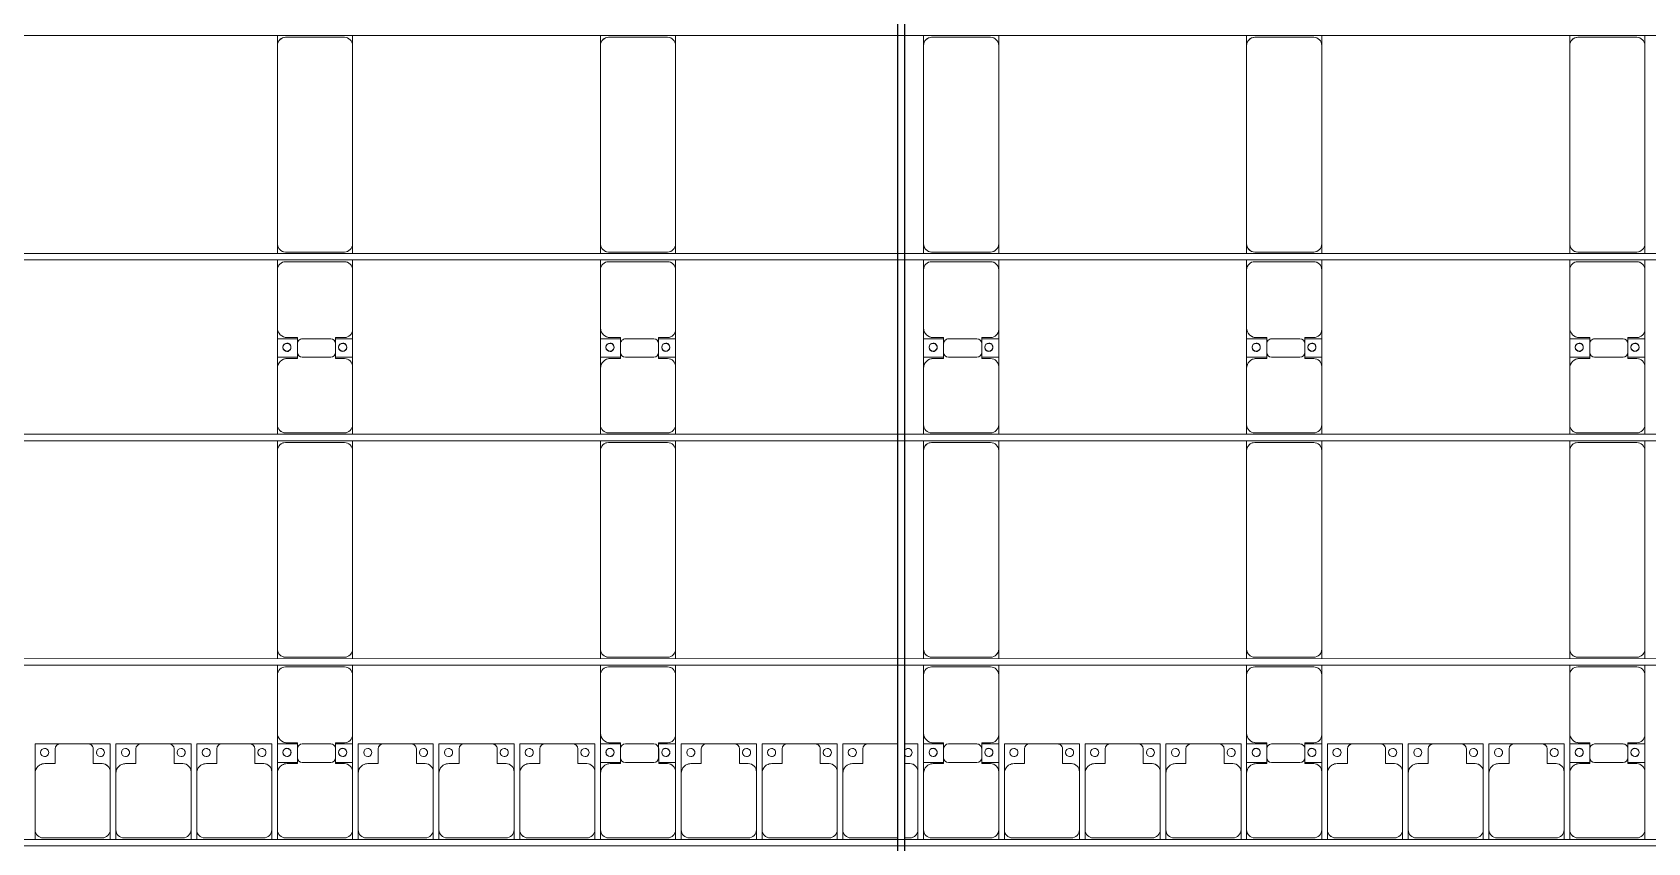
# Model space of a CAD drawing. Header units: millimetres. Extents: x -147246 to 112336, y -213734 to -86506.
# Drawn here: x -115865 to -105864, y -130845 to -125825 of the extents above; entities that cross this region are included whole.
import ezdxf

# ---------------------------------------------------------------- set-up
doc = ezdxf.new("R2010")
doc.units = ezdxf.units.MM
doc.layers.add('A-GENM', color=13, linetype='Continuous', lineweight=9)
doc.layers.add('S-BEAM', color=12, linetype='Continuous', lineweight=9)

# ---------------------------------------------------------------- blocks, each defined once
blk = doc.blocks.new('Dai phao do pin - DẢI PHAO ĐỠ PIN-29827-BỐ TRÍ KHUNG KẾT CẤU BÈ PIN 05')
at = {"layer": 'A-GENM', "color": 7}
for p, q in [((29439, 223), (29500, 223)), ((30730, 223), (29500, 223)), ((30730, 223), (30789, 223)), ((30829, 223), (30890, 223)), ((31260, 223), (30890, 223)), ((31260, 223), (31432, 223)), ((31318, 223), (31490, 223)), ((31318, 118), (31318, 223)), ((31432, 223), (31432, 118)), ((31850, 223), (31490, 223)), ((31850, 223), (31909, 223)), ((31949, 223), (32010, 223)), ((33240, 223), (32010, 223)), ((33240, 223), (33299, 223)), ((33339, 223), (33400, 223)), ((33770, 223), (33400, 223)), ((33770, 223), (33942, 223)), ((33942, 223), (33942, 118)), ((29450, 173), (29450, -192)), ((30780, -192), (30780, 173)), ((30840, 173), (30840, -192)), ((31310, 118), (31310, 173)), ((31402, 118), (31310, 118)), ((31440, 118), (31348, 118)), ((31440, 173), (31440, 118)), ((31900, -192), (31900, 173)), ((31960, 173), (31960, -192)), ((33290, -192), (33290, 173)), ((33350, 173), (33350, -192)), ((33820, 118), (33820, 173)), ((33912, 118), (33820, 118)), ((31318, 88), (31318, -88)), ((31432, -88), (31432, 88)), ((33942, -88), (33942, 88)), ((31310, -182), (31310, -118)), ((31310, -118), (31402, -118)), ((31318, -242), (31318, -118)), ((31348, -118), (31440, -118)), ((31432, -118), (31432, -242)), ((31440, -118), (31440, -182)), ((33820, -182), (33820, -118)), ((33820, -118), (33912, -118)), ((33942, -118), (33942, -242)), ((29500, -242), (29439, -242)), ((29500, -242), (30730, -242)), ((30789, -242), (30730, -242)), ((30890, -242), (30829, -242)), ((30890, -242), (31250, -242)), ((31432, -242), (31250, -242)), ((31500, -242), (31318, -242)), ((31500, -242), (31850, -242)), ((31909, -242), (31850, -242)), ((32010, -242), (31949, -242)), ((32010, -242), (33240, -242)), ((33299, -242), (33240, -242)), ((33400, -242), (33339, -242)), ((33400, -242), (33760, -242)), ((33942, -242), (33760, -242))]:
    blk.add_line(p, q, dxfattribs=at)
for centre, radius, start, end in [((29500, 173), 50, 90, 180), ((29500, 173), 50, 90, 180), ((30730, 173), 50, 0, 90), ((30730, 173), 50, 45, 90), ((30890, 173), 50, 90, 180), ((30890, 173), 50, 135, 180), ((31260, 173), 50, 0, 90), ((31260, 173), 50, 0, 45), ((31490, 173), 50, 90, 180), ((31490, 173), 50, 135, 180), ((31850, 173), 50, 0, 90), ((31850, 173), 50, 0, 45), ((32010, 173), 50, 90, 180), ((32010, 173), 50, 90, 180), ((33240, 173), 50, 0, 90), ((33240, 173), 50, 45, 90), ((33400, 173), 50, 90, 180), ((33400, 173), 50, 135, 180), ((33770, 173), 50, 360, 90), ((33770, 173), 50, 360, 45), ((31348, 88), 30, 90, 180), ((31369, 162), 25, 360, 180), ((31369, 162), 25, 180, 360), ((31371, 162), 25, 0, 180), ((31371, 162), 25, 180, 0), ((31402, 88), 30, 0, 90), ((33879, 162), 25, 360, 180), ((33879, 162), 25, 180, 360), ((33912, 88), 30, 0, 90), ((31348, -88), 30, 180, 270), ((31402, -88), 30, 270, 0), ((33912, -88), 30, 270, 0), ((29500, -192), 50, 180, 270), ((29500, -192), 50, 180, 255), ((30730, -192), 50, 270, 0), ((30890, -192), 50, 180, 270), ((30890, -192), 50, 180, 225), ((31250, -182), 60, 270, 360), ((31250, -182), 60, 330, 0), ((31369, -183), 25, 360, 180), ((31369, -183), 25, 180, 360), ((31371, -183), 25, 360, 180), ((31371, -183), 25, 180, 360), ((31500, -182), 60, 180, 270), ((31500, -182), 60, 180, 210), ((31850, -192), 50, 270, 360), ((31850, -192), 50, 315, 0), ((32010, -192), 50, 180, 270), ((32010, -192), 50, 180, 255), ((33240, -192), 50, 270, 0), ((33400, -192), 50, 180, 270), ((33400, -192), 50, 180, 225), ((33760, -182), 60, 270, 360), ((33760, -182), 60, 330, 360), ((33879, -183), 25, 0, 180), ((33879, -183), 25, 180, 0), ((30730, -192), 50, 270, 345), ((33240, -192), 50, 270, 345)]:
    blk.add_arc(centre, radius, start, end, dxfattribs=at)
blk = doc.blocks.new('Dai phao do pin - DẢI PHAO ĐỠ PIN-29858-BỐ TRÍ KHUNG KẾT CẤU BÈ PIN 05')
at = {"layer": 'A-GENM', "color": 7}
for p, q in [((29439, 223), (29500, 223)), ((30730, 223), (29500, 223)), ((30730, 223), (30789, 223)), ((30829, 223), (30890, 223)), ((31260, 223), (30890, 223)), ((31260, 223), (31432, 223)), ((31318, 223), (31490, 223)), ((31318, 118), (31318, 223)), ((31432, 223), (31432, 118)), ((31850, 223), (31490, 223)), ((31850, 223), (31909, 223)), ((31949, 223), (32010, 223)), ((33240, 223), (32010, 223)), ((33240, 223), (33299, 223)), ((33339, 223), (33400, 223)), ((33770, 223), (33400, 223)), ((33770, 223), (33942, 223)), ((33942, 223), (33942, 118)), ((29450, 173), (29450, -192)), ((30780, -192), (30780, 173)), ((30840, 173), (30840, -192)), ((31310, 118), (31310, 173)), ((31402, 118), (31310, 118)), ((31440, 118), (31348, 118)), ((31440, 173), (31440, 118)), ((31900, -192), (31900, 173)), ((31960, 173), (31960, -192)), ((33290, -192), (33290, 173)), ((33350, 173), (33350, -192)), ((33820, 118), (33820, 173)), ((33912, 118), (33820, 118)), ((31318, 88), (31318, -88)), ((31432, -88), (31432, 88)), ((33942, -88), (33942, 88)), ((31310, -182), (31310, -118)), ((31310, -118), (31402, -118)), ((31318, -242), (31318, -118)), ((31348, -118), (31440, -118)), ((31432, -118), (31432, -242)), ((31440, -118), (31440, -182)), ((33820, -182), (33820, -118)), ((33820, -118), (33912, -118)), ((33942, -118), (33942, -242)), ((29500, -242), (29439, -242)), ((29500, -242), (30730, -242)), ((30789, -242), (30730, -242)), ((30890, -242), (30829, -242)), ((30890, -242), (31250, -242)), ((31432, -242), (31250, -242)), ((31500, -242), (31318, -242)), ((31500, -242), (31850, -242)), ((31909, -242), (31850, -242)), ((32010, -242), (31949, -242)), ((32010, -242), (33240, -242)), ((33299, -242), (33240, -242)), ((33400, -242), (33339, -242)), ((33400, -242), (33760, -242)), ((33942, -242), (33760, -242))]:
    blk.add_line(p, q, dxfattribs=at)
for centre, radius, start, end in [((29500, 173), 50, 90, 180), ((29500, 173), 50, 90, 180), ((30730, 173), 50, 0, 90), ((30730, 173), 50, 45, 90), ((30890, 173), 50, 90, 180), ((30890, 173), 50, 135, 180), ((31260, 173), 50, 0, 90), ((31260, 173), 50, 0, 45), ((31490, 173), 50, 90, 180), ((31490, 173), 50, 135, 180), ((31850, 173), 50, 0, 90), ((31850, 173), 50, 0, 45), ((32010, 173), 50, 90, 180), ((32010, 173), 50, 90, 180), ((33240, 173), 50, 0, 90), ((33240, 173), 50, 45, 90), ((33400, 173), 50, 90, 180), ((33400, 173), 50, 135, 180), ((33770, 173), 50, 360, 90), ((33770, 173), 50, 360, 45), ((31348, 88), 30, 90, 180), ((31369, 162), 25, 360, 180), ((31369, 162), 25, 180, 360), ((31371, 162), 25, 0, 180), ((31371, 162), 25, 180, 0), ((31402, 88), 30, 0, 90), ((33879, 162), 25, 360, 180), ((33879, 162), 25, 180, 360), ((33912, 88), 30, 0, 90), ((31348, -88), 30, 180, 270), ((31402, -88), 30, 270, 0), ((33912, -88), 30, 270, 0), ((29500, -192), 50, 180, 270), ((29500, -192), 50, 180, 255), ((30730, -192), 50, 270, 0), ((30890, -192), 50, 180, 270), ((30890, -192), 50, 180, 225), ((31250, -182), 60, 270, 360), ((31250, -182), 60, 330, 0), ((31369, -183), 25, 360, 180), ((31369, -183), 25, 180, 360), ((31371, -183), 25, 360, 180), ((31371, -183), 25, 180, 360), ((31500, -182), 60, 180, 270), ((31500, -182), 60, 180, 210), ((31850, -192), 50, 270, 360), ((31850, -192), 50, 315, 0), ((32010, -192), 50, 180, 270), ((32010, -192), 50, 180, 255), ((33240, -192), 50, 270, 0), ((33400, -192), 50, 180, 270), ((33400, -192), 50, 180, 225), ((33760, -182), 60, 270, 360), ((33760, -182), 60, 330, 360), ((33879, -183), 25, 0, 180), ((33879, -183), 25, 180, 0), ((30730, -192), 50, 270, 345), ((33240, -192), 50, 270, 345)]:
    blk.add_arc(centre, radius, start, end, dxfattribs=at)
blk = doc.blocks.new('Dai phao do pin - DẢI PHAO ĐỠ PIN-29889-BỐ TRÍ KHUNG KẾT CẤU BÈ PIN 05')
at = {"layer": 'A-GENM', "color": 7}
for p, q in [((29439, 223), (29500, 223)), ((30730, 223), (29500, 223)), ((30730, 223), (30789, 223)), ((30829, 223), (30890, 223)), ((31260, 223), (30890, 223)), ((31260, 223), (31432, 223)), ((31318, 223), (31490, 223)), ((31318, 118), (31318, 223)), ((31432, 223), (31432, 118)), ((31850, 223), (31490, 223)), ((31850, 223), (31909, 223)), ((31949, 223), (32010, 223)), ((33240, 223), (32010, 223)), ((33240, 223), (33299, 223)), ((33339, 223), (33400, 223)), ((33770, 223), (33400, 223)), ((33770, 223), (33942, 223)), ((33942, 223), (33942, 118)), ((29450, 173), (29450, -192)), ((30780, -192), (30780, 173)), ((30840, 173), (30840, -192)), ((31310, 118), (31310, 173)), ((31402, 118), (31310, 118)), ((31440, 118), (31348, 118)), ((31440, 173), (31440, 118)), ((31900, -192), (31900, 173)), ((31960, 173), (31960, -192)), ((33290, -192), (33290, 173)), ((33350, 173), (33350, -192)), ((33820, 118), (33820, 173)), ((33912, 118), (33820, 118)), ((31318, 88), (31318, -88)), ((31432, -88), (31432, 88)), ((33942, -88), (33942, 88)), ((31310, -182), (31310, -118)), ((31310, -118), (31402, -118)), ((31318, -242), (31318, -118)), ((31348, -118), (31440, -118)), ((31432, -118), (31432, -242)), ((31440, -118), (31440, -182)), ((33820, -182), (33820, -118)), ((33820, -118), (33912, -118)), ((33942, -118), (33942, -242)), ((29500, -242), (29439, -242)), ((29500, -242), (30730, -242)), ((30789, -242), (30730, -242)), ((30890, -242), (30829, -242)), ((30890, -242), (31250, -242)), ((31432, -242), (31250, -242)), ((31500, -242), (31318, -242)), ((31500, -242), (31850, -242)), ((31909, -242), (31850, -242)), ((32010, -242), (31949, -242)), ((32010, -242), (33240, -242)), ((33299, -242), (33240, -242)), ((33400, -242), (33339, -242)), ((33400, -242), (33760, -242)), ((33942, -242), (33760, -242))]:
    blk.add_line(p, q, dxfattribs=at)
for centre, radius, start, end in [((29500, 173), 50, 90, 180), ((29500, 173), 50, 90, 180), ((30730, 173), 50, 0, 90), ((30730, 173), 50, 45, 90), ((30890, 173), 50, 90, 180), ((30890, 173), 50, 135, 180), ((31260, 173), 50, 0, 90), ((31260, 173), 50, 0, 45), ((31490, 173), 50, 90, 180), ((31490, 173), 50, 135, 180), ((31850, 173), 50, 0, 90), ((31850, 173), 50, 0, 45), ((32010, 173), 50, 90, 180), ((32010, 173), 50, 90, 180), ((33240, 173), 50, 0, 90), ((33240, 173), 50, 45, 90), ((33400, 173), 50, 90, 180), ((33400, 173), 50, 135, 180), ((33770, 173), 50, 360, 90), ((33770, 173), 50, 360, 45), ((31348, 88), 30, 90, 180), ((31369, 162), 25, 360, 180), ((31369, 162), 25, 180, 360), ((31371, 162), 25, 0, 180), ((31371, 162), 25, 180, 0), ((31402, 88), 30, 0, 90), ((33879, 162), 25, 360, 180), ((33879, 162), 25, 180, 360), ((33912, 88), 30, 0, 90), ((31348, -88), 30, 180, 270), ((31402, -88), 30, 270, 0), ((33912, -88), 30, 270, 0), ((29500, -192), 50, 180, 270), ((29500, -192), 50, 180, 255), ((30730, -192), 50, 270, 0), ((30890, -192), 50, 180, 270), ((30890, -192), 50, 180, 225), ((31250, -182), 60, 270, 360), ((31250, -182), 60, 330, 0), ((31369, -183), 25, 360, 180), ((31369, -183), 25, 180, 360), ((31371, -183), 25, 360, 180), ((31371, -183), 25, 180, 360), ((31500, -182), 60, 180, 270), ((31500, -182), 60, 180, 210), ((31850, -192), 50, 270, 360), ((31850, -192), 50, 315, 0), ((32010, -192), 50, 180, 270), ((32010, -192), 50, 180, 255), ((33240, -192), 50, 270, 0), ((33400, -192), 50, 180, 270), ((33400, -192), 50, 180, 225), ((33760, -182), 60, 270, 360), ((33760, -182), 60, 330, 360), ((33879, -183), 25, 0, 180), ((33879, -183), 25, 180, 0), ((30730, -192), 50, 270, 345), ((33240, -192), 50, 270, 345)]:
    blk.add_arc(centre, radius, start, end, dxfattribs=at)
blk = doc.blocks.new('Dai phao do pin - DẢI PHAO ĐỠ PIN-29920-BỐ TRÍ KHUNG KẾT CẤU BÈ PIN 05')
at = {"layer": 'A-GENM', "color": 7}
for p, q in [((29439, 223), (29500, 223)), ((30730, 223), (29500, 223)), ((30730, 223), (30789, 223)), ((30829, 223), (30890, 223)), ((31260, 223), (30890, 223)), ((31260, 223), (31432, 223)), ((31318, 223), (31490, 223)), ((31318, 118), (31318, 223)), ((31432, 223), (31432, 118)), ((31850, 223), (31490, 223)), ((31850, 223), (31909, 223)), ((31949, 223), (32010, 223)), ((33240, 223), (32010, 223)), ((33240, 223), (33299, 223)), ((33339, 223), (33400, 223)), ((33770, 223), (33400, 223)), ((33770, 223), (33942, 223)), ((33942, 223), (33942, 118)), ((29450, 173), (29450, -192)), ((30780, -192), (30780, 173)), ((30840, 173), (30840, -192)), ((31310, 118), (31310, 173)), ((31402, 118), (31310, 118)), ((31440, 118), (31348, 118)), ((31440, 173), (31440, 118)), ((31900, -192), (31900, 173)), ((31960, 173), (31960, -192)), ((33290, -192), (33290, 173)), ((33350, 173), (33350, -192)), ((33820, 118), (33820, 173)), ((33912, 118), (33820, 118)), ((31318, 88), (31318, -88)), ((31432, -88), (31432, 88)), ((33942, -88), (33942, 88)), ((31310, -182), (31310, -118)), ((31310, -118), (31402, -118)), ((31318, -242), (31318, -118)), ((31348, -118), (31440, -118)), ((31432, -118), (31432, -242)), ((31440, -118), (31440, -182)), ((33820, -182), (33820, -118)), ((33820, -118), (33912, -118)), ((33942, -118), (33942, -242)), ((29500, -242), (29439, -242)), ((29500, -242), (30730, -242)), ((30789, -242), (30730, -242)), ((30890, -242), (30829, -242)), ((30890, -242), (31250, -242)), ((31432, -242), (31250, -242)), ((31500, -242), (31318, -242)), ((31500, -242), (31850, -242)), ((31909, -242), (31850, -242)), ((32010, -242), (31949, -242)), ((32010, -242), (33240, -242)), ((33299, -242), (33240, -242)), ((33400, -242), (33339, -242)), ((33400, -242), (33760, -242)), ((33942, -242), (33760, -242))]:
    blk.add_line(p, q, dxfattribs=at)
for centre, radius, start, end in [((29500, 173), 50, 90, 180), ((29500, 173), 50, 90, 180), ((30730, 173), 50, 0, 90), ((30730, 173), 50, 45, 90), ((30890, 173), 50, 90, 180), ((30890, 173), 50, 135, 180), ((31260, 173), 50, 0, 90), ((31260, 173), 50, 0, 45), ((31490, 173), 50, 90, 180), ((31490, 173), 50, 135, 180), ((31850, 173), 50, 0, 90), ((31850, 173), 50, 0, 45), ((32010, 173), 50, 90, 180), ((32010, 173), 50, 90, 180), ((33240, 173), 50, 0, 90), ((33240, 173), 50, 45, 90), ((33400, 173), 50, 90, 180), ((33400, 173), 50, 135, 180), ((33770, 173), 50, 360, 90), ((33770, 173), 50, 360, 45), ((31348, 88), 30, 90, 180), ((31369, 162), 25, 360, 180), ((31369, 162), 25, 180, 360), ((31371, 162), 25, 0, 180), ((31371, 162), 25, 180, 0), ((31402, 88), 30, 0, 90), ((33879, 162), 25, 360, 180), ((33879, 162), 25, 180, 360), ((33912, 88), 30, 0, 90), ((31348, -88), 30, 180, 270), ((31402, -88), 30, 270, 0), ((33912, -88), 30, 270, 0), ((29500, -192), 50, 180, 270), ((29500, -192), 50, 180, 255), ((30730, -192), 50, 270, 0), ((30890, -192), 50, 180, 270), ((30890, -192), 50, 180, 225), ((31250, -182), 60, 270, 360), ((31250, -182), 60, 334.4734, 0), ((31369, -183), 25, 360, 180), ((31369, -183), 25, 180, 360), ((31371, -183), 25, 360, 180), ((31371, -183), 25, 180, 360), ((31500, -182), 60, 180, 270), ((31500, -182), 60, 180, 205.526), ((31850, -192), 50, 270, 360), ((31850, -192), 50, 315, 0), ((32010, -192), 50, 180, 270), ((32010, -192), 50, 180, 255), ((33240, -192), 50, 270, 0), ((33400, -192), 50, 180, 270), ((33400, -192), 50, 180, 225), ((33760, -182), 60, 270, 360), ((33760, -182), 60, 334.4838, 360), ((33879, -183), 25, 0, 180), ((33879, -183), 25, 180, 0), ((30730, -192), 50, 270, 341.5848), ((33240, -192), 50, 270, 341.5973)]:
    blk.add_arc(centre, radius, start, end, dxfattribs=at)
blk = doc.blocks.new('Dai phao do pin - DẢI PHAO ĐỠ PIN-29951-BỐ TRÍ KHUNG KẾT CẤU BÈ PIN 05')
at = {"layer": 'A-GENM', "color": 7}
for p, q in [((29439, 223), (29500, 223)), ((30730, 223), (29500, 223)), ((30730, 223), (30789, 223)), ((30829, 223), (30890, 223)), ((31260, 223), (30890, 223)), ((31260, 223), (31432, 223)), ((31318, 223), (31490, 223)), ((31318, 118), (31318, 223)), ((31432, 223), (31432, 118)), ((31850, 223), (31490, 223)), ((31850, 223), (31909, 223)), ((31949, 223), (32010, 223)), ((33240, 223), (32010, 223)), ((33240, 223), (33299, 223)), ((33339, 223), (33400, 223)), ((33770, 223), (33400, 223)), ((33770, 223), (33942, 223)), ((33942, 223), (33942, 118)), ((29450, 173), (29450, -192)), ((30780, -192), (30780, 173)), ((30840, 173), (30840, -192)), ((31310, 118), (31310, 173)), ((31402, 118), (31310, 118)), ((31440, 118), (31348, 118)), ((31440, 173), (31440, 118)), ((31900, -192), (31900, 173)), ((31960, 173), (31960, -192)), ((33290, -192), (33290, 173)), ((33350, 173), (33350, -192)), ((33820, 118), (33820, 173)), ((33912, 118), (33820, 118)), ((31318, 88), (31318, -88)), ((31432, -88), (31432, 88)), ((33942, -88), (33942, 88)), ((31310, -182), (31310, -118)), ((31310, -118), (31402, -118)), ((31318, -242), (31318, -118)), ((31348, -118), (31440, -118)), ((31432, -118), (31432, -242)), ((31440, -118), (31440, -182)), ((33820, -182), (33820, -118)), ((33820, -118), (33912, -118)), ((33942, -118), (33942, -242)), ((29500, -242), (29439, -242)), ((29500, -242), (30730, -242)), ((30789, -242), (30730, -242)), ((30890, -242), (30829, -242)), ((30890, -242), (31250, -242)), ((31432, -242), (31250, -242)), ((31500, -242), (31318, -242)), ((31500, -242), (31850, -242)), ((31909, -242), (31850, -242)), ((32010, -242), (31949, -242)), ((32010, -242), (33240, -242)), ((33299, -242), (33240, -242)), ((33400, -242), (33339, -242)), ((33400, -242), (33760, -242)), ((33942, -242), (33760, -242))]:
    blk.add_line(p, q, dxfattribs=at)
for centre, radius, start, end in [((29500, 173), 50, 90, 180), ((29500, 173), 50, 90, 180), ((30730, 173), 50, 0, 90), ((30730, 173), 50, 45, 90), ((30890, 173), 50, 90, 180), ((30890, 173), 50, 135, 180), ((31260, 173), 50, 0, 90), ((31260, 173), 50, 0, 45), ((31490, 173), 50, 90, 180), ((31490, 173), 50, 135, 180), ((31850, 173), 50, 0, 90), ((31850, 173), 50, 0, 45), ((32010, 173), 50, 90, 180), ((32010, 173), 50, 90, 180), ((33240, 173), 50, 0, 90), ((33240, 173), 50, 45, 90), ((33400, 173), 50, 90, 180), ((33400, 173), 50, 135, 180), ((33770, 173), 50, 360, 90), ((33770, 173), 50, 360, 45), ((31348, 88), 30, 90, 180), ((31369, 162), 25, 360, 180), ((31369, 162), 25, 180, 360), ((31371, 162), 25, 0, 180), ((31371, 162), 25, 180, 0), ((31402, 88), 30, 0, 90), ((33879, 162), 25, 360, 180), ((33879, 162), 25, 180, 360), ((33912, 88), 30, 0, 90), ((31348, -88), 30, 180, 270), ((31402, -88), 30, 270, 0), ((33912, -88), 30, 270, 0), ((29500, -192), 50, 180, 270), ((29500, -192), 50, 180, 255), ((30730, -192), 50, 270, 0), ((30890, -192), 50, 180, 270), ((30890, -192), 50, 180, 225), ((31250, -182), 60, 270, 360), ((31250, -182), 60, 330, 0), ((31369, -183), 25, 360, 180), ((31369, -183), 25, 180, 360), ((31371, -183), 25, 360, 180), ((31371, -183), 25, 180, 360), ((31500, -182), 60, 180, 270), ((31500, -182), 60, 180, 210), ((31850, -192), 50, 270, 360), ((31850, -192), 50, 315, 0), ((32010, -192), 50, 180, 270), ((32010, -192), 50, 180, 255), ((33240, -192), 50, 270, 0), ((33400, -192), 50, 180, 270), ((33400, -192), 50, 180, 225), ((33760, -182), 60, 270, 360), ((33760, -182), 60, 330, 360), ((33879, -183), 25, 0, 180), ((33879, -183), 25, 180, 0), ((30730, -192), 50, 270, 345), ((33240, -192), 50, 270, 345)]:
    blk.add_arc(centre, radius, start, end, dxfattribs=at)
blk = doc.blocks.new('Dải phao đi lại kèm đỡ invester - DẢI PHAO ĐI LẠI-14853-BỐ TRÍ KHUNG KẾT CẤU BÈ PIN 05')
at = {"layer": 'A-GENM', "color": 7}
for p, q in [((24258, 1312), (24412, 1312)), ((24258, 1130), (24258, 1312)), ((24588, 1312), (24412, 1312)), ((24588, 1312), (24723, 1312)), ((24723, 1312), (24723, 1140)), ((24758, 1312), (24912, 1312)), ((24758, 1130), (24758, 1312)), ((25088, 1312), (24912, 1312)), ((25088, 1312), (25223, 1312)), ((25223, 1312), (25223, 1140)), ((25258, 1312), (25412, 1312)), ((25258, 1130), (25258, 1312)), ((25588, 1312), (25412, 1312)), ((25588, 1312), (25723, 1312)), ((25723, 1312), (25723, 1140)), ((25758, 1312), (25882, 1312)), ((25758, 1130), (25758, 1312)), ((26088, 1312), (25912, 1312)), ((26118, 1312), (26223, 1312)), ((26223, 1312), (26223, 1140)), ((26258, 1312), (26412, 1312)), ((26258, 1130), (26258, 1312)), ((26588, 1312), (26412, 1312)), ((26588, 1312), (26723, 1312)), ((26723, 1312), (26723, 1140)), ((26758, 1312), (26912, 1312)), ((26758, 1130), (26758, 1312)), ((27088, 1312), (26912, 1312)), ((27088, 1312), (27223, 1312)), ((27223, 1312), (27223, 1140)), ((27258, 1312), (27412, 1312)), ((27258, 1130), (27258, 1312)), ((27588, 1312), (27412, 1312)), ((27588, 1312), (27723, 1312)), ((27723, 1312), (27723, 1140)), ((27758, 1312), (27882, 1312)), ((27758, 1130), (27758, 1312)), ((28088, 1312), (27912, 1312)), ((28118, 1312), (28223, 1312)), ((28223, 1312), (28223, 1140)), ((28258, 1312), (28412, 1312)), ((28258, 1130), (28258, 1312)), ((28588, 1312), (28412, 1312)), ((28588, 1312), (28723, 1312)), ((28723, 1312), (28723, 1140)), ((28758, 1312), (28912, 1312)), ((28758, 1130), (28758, 1312)), ((29088, 1312), (28912, 1312)), ((29088, 1312), (29223, 1312)), ((29223, 1312), (29223, 1140)), ((29258, 1312), (29412, 1312)), ((29258, 1130), (29258, 1312)), ((29588, 1312), (29412, 1312)), ((29588, 1312), (29600, 1312)), ((29640, 1312), (29723, 1312)), ((29723, 1312), (29723, 1140)), ((29758, 1312), (29882, 1312)), ((29758, 1130), (29758, 1312)), ((30088, 1312), (29912, 1312)), ((30118, 1312), (30223, 1312)), ((30223, 1312), (30223, 1140)), ((30258, 1312), (30412, 1312)), ((30258, 1130), (30258, 1312)), ((30588, 1312), (30412, 1312)), ((30588, 1312), (30723, 1312)), ((30723, 1312), (30723, 1140)), ((30758, 1312), (30912, 1312)), ((30758, 1130), (30758, 1312)), ((31088, 1312), (30912, 1312)), ((31088, 1312), (31223, 1312)), ((31223, 1312), (31223, 1140)), ((31258, 1312), (31412, 1312)), ((31258, 1130), (31258, 1312)), ((31588, 1312), (31412, 1312)), ((31588, 1312), (31723, 1312)), ((31723, 1312), (31723, 1140)), ((31758, 1312), (31882, 1312)), ((31758, 1130), (31758, 1312)), ((32088, 1312), (31912, 1312)), ((32118, 1312), (32223, 1312)), ((32223, 1312), (32223, 1140)), ((32258, 1312), (32412, 1312)), ((32258, 1130), (32258, 1312)), ((32588, 1312), (32412, 1312)), ((32588, 1312), (32723, 1312)), ((32723, 1312), (32723, 1140)), ((32758, 1312), (32912, 1312)), ((32758, 1130), (32758, 1312)), ((33088, 1312), (32912, 1312)), ((33088, 1312), (33223, 1312)), ((33223, 1312), (33223, 1140)), ((33258, 1312), (33412, 1312)), ((33258, 1130), (33258, 1312)), ((33588, 1312), (33412, 1312)), ((33588, 1312), (33723, 1312)), ((33723, 1312), (33723, 1140)), ((33758, 1312), (33882, 1312)), ((33758, 1130), (33758, 1312)), ((34088, 1312), (33912, 1312)), ((34118, 1312), (34223, 1312)), ((34223, 1312), (34223, 1140)), ((24382, 1282), (24382, 1190)), ((24618, 1190), (24618, 1282)), ((24882, 1282), (24882, 1190)), ((25118, 1190), (25118, 1282)), ((25382, 1282), (25382, 1190)), ((25618, 1190), (25618, 1282)), ((25882, 1282), (25882, 1190)), ((26118, 1190), (26118, 1282)), ((26382, 1282), (26382, 1190)), ((26618, 1190), (26618, 1282)), ((26882, 1282), (26882, 1190)), ((27118, 1190), (27118, 1282)), ((27382, 1282), (27382, 1190)), ((27618, 1190), (27618, 1282)), ((27882, 1282), (27882, 1190)), ((28118, 1190), (28118, 1282)), ((28382, 1282), (28382, 1190)), ((28618, 1190), (28618, 1282)), ((28882, 1282), (28882, 1190)), ((29118, 1190), (29118, 1282)), ((29382, 1282), (29382, 1190)), ((29882, 1282), (29882, 1190)), ((30118, 1190), (30118, 1282)), ((30382, 1282), (30382, 1190)), ((30618, 1190), (30618, 1282)), ((30882, 1282), (30882, 1190)), ((31118, 1190), (31118, 1282)), ((31382, 1282), (31382, 1190)), ((31618, 1190), (31618, 1282)), ((31882, 1282), (31882, 1190)), ((32118, 1190), (32118, 1282)), ((32382, 1282), (32382, 1190)), ((32618, 1190), (32618, 1282)), ((32882, 1282), (32882, 1190)), ((33118, 1190), (33118, 1282)), ((33382, 1282), (33382, 1190)), ((33618, 1190), (33618, 1282)), ((33882, 1282), (33882, 1190)), ((34118, 1190), (34118, 1282)), ((24258, 1130), (24258, 780)), ((24382, 1190), (24318, 1190)), ((24673, 1190), (24618, 1190)), ((24723, 780), (24723, 1140)), ((24758, 1130), (24758, 780)), ((24882, 1190), (24818, 1190)), ((25173, 1190), (25118, 1190)), ((25223, 780), (25223, 1140)), ((25258, 1130), (25258, 780)), ((25382, 1190), (25318, 1190)), ((25673, 1190), (25618, 1190)), ((25723, 780), (25723, 1140)), ((25758, 1130), (25758, 780)), ((25882, 1190), (25818, 1190)), ((26173, 1190), (26118, 1190)), ((26223, 780), (26223, 1140)), ((26258, 1130), (26258, 780)), ((26382, 1190), (26318, 1190)), ((26673, 1190), (26618, 1190)), ((26723, 780), (26723, 1140)), ((26758, 1130), (26758, 780)), ((26882, 1190), (26818, 1190)), ((27173, 1190), (27118, 1190)), ((27223, 780), (27223, 1140)), ((27258, 1130), (27258, 780)), ((27382, 1190), (27318, 1190)), ((27673, 1190), (27618, 1190)), ((27723, 780), (27723, 1140)), ((27758, 1130), (27758, 780)), ((27882, 1190), (27818, 1190)), ((28173, 1190), (28118, 1190)), ((28223, 780), (28223, 1140)), ((28258, 1130), (28258, 780)), ((28382, 1190), (28318, 1190)), ((28673, 1190), (28618, 1190)), ((28723, 780), (28723, 1140)), ((28758, 1130), (28758, 780)), ((28882, 1190), (28818, 1190)), ((29173, 1190), (29118, 1190)), ((29223, 780), (29223, 1140)), ((29258, 1130), (29258, 780)), ((29382, 1190), (29318, 1190)), ((29673, 1190), (29640, 1190)), ((29723, 780), (29723, 1140)), ((29758, 1130), (29758, 780)), ((29882, 1190), (29818, 1190)), ((30173, 1190), (30118, 1190)), ((30223, 780), (30223, 1140)), ((30258, 1130), (30258, 780)), ((30382, 1190), (30318, 1190)), ((30673, 1190), (30618, 1190)), ((30723, 780), (30723, 1140)), ((30758, 1130), (30758, 780)), ((30882, 1190), (30818, 1190)), ((31173, 1190), (31118, 1190)), ((31223, 780), (31223, 1140)), ((31258, 1130), (31258, 780)), ((31382, 1190), (31318, 1190)), ((31673, 1190), (31618, 1190)), ((31723, 780), (31723, 1140)), ((31758, 1130), (31758, 780)), ((31882, 1190), (31818, 1190)), ((32173, 1190), (32118, 1190)), ((32223, 780), (32223, 1140)), ((32258, 1130), (32258, 780)), ((32382, 1190), (32318, 1190)), ((32673, 1190), (32618, 1190)), ((32723, 780), (32723, 1140)), ((32758, 1130), (32758, 780)), ((32882, 1190), (32818, 1190)), ((33173, 1190), (33118, 1190)), ((33223, 780), (33223, 1140)), ((33258, 1130), (33258, 780)), ((33382, 1190), (33318, 1190)), ((33673, 1190), (33618, 1190)), ((33723, 780), (33723, 1140)), ((33758, 1130), (33758, 780)), ((33882, 1190), (33818, 1190)), ((34173, 1190), (34118, 1190)), ((34223, 780), (34223, 1140)), ((24258, 721), (24258, 780)), ((24308, 730), (24673, 730)), ((24723, 780), (24723, 721)), ((24758, 721), (24758, 780)), ((24808, 730), (25173, 730)), ((25223, 780), (25223, 721)), ((25258, 721), (25258, 780)), ((25308, 730), (25673, 730)), ((25723, 780), (25723, 721)), ((25758, 721), (25758, 780)), ((25808, 730), (26173, 730)), ((26223, 780), (26223, 721)), ((26258, 721), (26258, 780)), ((26308, 730), (26673, 730)), ((26723, 780), (26723, 721)), ((26758, 721), (26758, 780)), ((26808, 730), (27173, 730)), ((27223, 780), (27223, 721)), ((27258, 721), (27258, 780)), ((27308, 730), (27673, 730)), ((27723, 780), (27723, 721)), ((27758, 721), (27758, 780)), ((27808, 730), (28173, 730)), ((28223, 780), (28223, 721)), ((28258, 721), (28258, 780)), ((28308, 730), (28673, 730)), ((28723, 780), (28723, 721)), ((28758, 721), (28758, 780)), ((28808, 730), (29173, 730)), ((29223, 780), (29223, 721)), ((29258, 721), (29258, 780)), ((29308, 730), (29600, 730)), ((29640, 730), (29673, 730)), ((29723, 780), (29723, 721)), ((29758, 721), (29758, 780)), ((29808, 730), (30173, 730)), ((30223, 780), (30223, 721)), ((30258, 721), (30258, 780)), ((30308, 730), (30673, 730)), ((30723, 780), (30723, 721)), ((30758, 721), (30758, 780)), ((30808, 730), (31173, 730)), ((31223, 780), (31223, 721)), ((31258, 721), (31258, 780)), ((31308, 730), (31673, 730)), ((31723, 780), (31723, 721)), ((31758, 721), (31758, 780)), ((31808, 730), (32173, 730)), ((32223, 780), (32223, 721)), ((32258, 721), (32258, 780)), ((32308, 730), (32673, 730)), ((32723, 780), (32723, 721)), ((32758, 721), (32758, 780)), ((32808, 730), (33173, 730)), ((33223, 780), (33223, 721)), ((33258, 721), (33258, 780)), ((33308, 730), (33673, 730)), ((33723, 780), (33723, 721)), ((33758, 721), (33758, 780)), ((33808, 730), (34173, 730)), ((34223, 780), (34223, 721))]:
    blk.add_line(p, q, dxfattribs=at)
for centre, radius, start, end in [((24412, 1282), 30, 90, 180), ((24412, 1282), 30, 90, 150), ((24588, 1282), 30, 360, 90), ((24588, 1282), 30, 30, 90), ((24912, 1282), 30, 90, 180), ((24912, 1282), 30, 90, 150), ((25088, 1282), 30, 0, 90), ((25088, 1282), 30, 30, 90), ((25412, 1282), 30, 90, 180), ((25412, 1282), 30, 90, 150), ((25588, 1282), 30, 0, 90), ((25588, 1282), 30, 30, 90), ((25912, 1282), 30, 90, 180), ((26088, 1282), 30, 360, 90), ((26412, 1282), 30, 90, 180), ((26412, 1282), 30, 90, 150), ((26588, 1282), 30, 360, 90), ((26588, 1282), 30, 30, 90), ((26912, 1282), 30, 90, 180), ((26912, 1282), 30, 90, 150), ((27088, 1282), 30, 360, 90), ((27088, 1282), 30, 30, 90), ((27412, 1282), 30, 90, 180), ((27412, 1282), 30, 90, 150), ((27588, 1282), 30, 0, 90), ((27588, 1282), 30, 30, 90), ((27912, 1282), 30, 90, 180), ((28088, 1282), 30, 0, 90), ((28412, 1282), 30, 90, 180), ((28412, 1282), 30, 90, 150), ((28588, 1282), 30, 0, 90), ((28588, 1282), 30, 30, 90), ((28912, 1282), 30, 90, 180), ((28912, 1282), 30, 90, 150), ((29088, 1282), 30, 360, 90), ((29088, 1282), 30, 30, 90), ((29412, 1282), 30, 90, 180), ((29412, 1282), 30, 90, 150), ((29588, 1282), 30, 75, 90), ((29588, 1282), 30, 75, 90), ((29912, 1282), 30, 90, 180), ((30088, 1282), 30, 360, 90), ((30412, 1282), 30, 90, 180), ((30412, 1282), 30, 90, 150), ((30588, 1282), 30, 360, 90), ((30588, 1282), 30, 30, 90), ((30912, 1282), 30, 90, 180), ((30912, 1282), 30, 90, 150), ((31088, 1282), 30, 0, 90), ((31088, 1282), 30, 30, 90), ((31412, 1282), 30, 90, 180), ((31412, 1282), 30, 90, 150), ((31588, 1282), 30, 360, 90), ((31588, 1282), 30, 30, 90), ((31912, 1282), 30, 90, 180), ((32088, 1282), 30, 360, 90), ((32412, 1282), 30, 90, 180), ((32412, 1282), 30, 90, 150), ((32588, 1282), 30, 360, 90), ((32588, 1282), 30, 30, 90), ((32912, 1282), 30, 90, 180), ((32912, 1282), 30, 90, 150), ((33088, 1282), 30, 0, 90), ((33088, 1282), 30, 30, 90), ((33412, 1282), 30, 90, 180), ((33412, 1282), 30, 90, 150), ((33588, 1282), 30, 0, 90), ((33588, 1282), 30, 30, 90), ((33912, 1282), 30, 90, 180), ((34088, 1282), 30, 360, 90), ((24317, 1259), 25, 90, 270), ((24317, 1259), 25, 270, 90), ((24662, 1259), 25, 90, 270), ((24662, 1259), 25, 180, 195), ((24662, 1259), 25, 270, 90), ((24817, 1259), 25, 90, 270), ((24817, 1259), 25, 270, 90), ((25162, 1259), 25, 90, 270), ((25162, 1259), 25, 180, 195), ((25162, 1259), 25, 270, 90), ((25317, 1259), 25, 90, 270), ((25317, 1259), 25, 270, 90), ((25662, 1259), 25, 90, 270), ((25662, 1259), 25, 180, 195), ((25662, 1259), 25, 270, 90), ((25817, 1259), 25, 90, 270), ((25817, 1259), 25, 270, 90), ((26162, 1259), 25, 90, 270), ((26162, 1259), 25, 270, 90), ((26317, 1259), 25, 90, 270), ((26317, 1259), 25, 270, 90), ((26662, 1259), 25, 90, 270), ((26662, 1259), 25, 180, 195), ((26662, 1259), 25, 270, 90), ((26817, 1259), 25, 90, 270), ((26817, 1259), 25, 270, 90), ((27162, 1259), 25, 90, 270), ((27162, 1259), 25, 180, 195), ((27162, 1259), 25, 270, 90), ((27317, 1259), 25, 90, 270), ((27317, 1259), 25, 270, 90), ((27662, 1259), 25, 90, 270), ((27662, 1259), 25, 180, 195), ((27662, 1259), 25, 270, 90), ((27817, 1259), 25, 90, 270), ((27817, 1259), 25, 270, 90), ((28162, 1259), 25, 90, 270), ((28162, 1259), 25, 270, 90), ((28317, 1259), 25, 90, 270), ((28317, 1259), 25, 270, 90), ((28662, 1259), 25, 90, 270), ((28662, 1259), 25, 180, 195), ((28662, 1259), 25, 270, 90), ((28817, 1259), 25, 90, 270), ((28817, 1259), 25, 270, 90), ((29162, 1259), 25, 90, 270), ((29162, 1259), 25, 180, 195), ((29162, 1259), 25, 270, 90), ((29317, 1259), 25, 90, 270), ((29317, 1259), 25, 270, 90), ((29662, 1259), 25, 90, 150), ((29662, 1259), 25, 210, 270), ((29662, 1259), 25, 270, 90), ((29817, 1259), 25, 90, 270), ((29817, 1259), 25, 270, 90), ((30162, 1259), 25, 90, 270), ((30162, 1259), 25, 270, 90), ((30317, 1259), 25, 90, 270), ((30317, 1259), 25, 270, 90), ((30662, 1259), 25, 90, 270), ((30662, 1259), 25, 180, 195), ((30662, 1259), 25, 270, 90), ((30817, 1259), 25, 90, 270), ((30817, 1259), 25, 270, 90), ((31162, 1259), 25, 90, 270), ((31162, 1259), 25, 180, 195), ((31162, 1259), 25, 270, 90), ((31317, 1259), 25, 90, 270), ((31317, 1259), 25, 270, 90), ((31662, 1259), 25, 90, 270), ((31662, 1259), 25, 180, 195), ((31662, 1259), 25, 270, 90), ((31817, 1259), 25, 90, 270), ((31817, 1259), 25, 270, 90), ((32162, 1259), 25, 90, 270), ((32162, 1259), 25, 270, 90), ((32317, 1259), 25, 90, 270), ((32317, 1259), 25, 270, 90), ((32662, 1259), 25, 90, 270), ((32662, 1259), 25, 180, 195), ((32662, 1259), 25, 270, 90), ((32817, 1259), 25, 90, 270), ((32817, 1259), 25, 270, 90), ((33162, 1259), 25, 90, 270), ((33162, 1259), 25, 180, 195), ((33162, 1259), 25, 270, 90), ((33317, 1259), 25, 90, 270), ((33317, 1259), 25, 270, 90), ((33662, 1259), 25, 90, 270), ((33662, 1259), 25, 180, 195), ((33662, 1259), 25, 270, 90), ((33817, 1259), 25, 90, 270), ((33817, 1259), 25, 270, 90), ((34162, 1259), 25, 90, 270), ((34162, 1259), 25, 270, 90), ((24318, 1130), 60, 90, 180), ((24318, 1130), 60, 90, 120), ((24673, 1140), 50, 0, 90), ((24673, 1140), 50, 45, 90), ((24818, 1130), 60, 90, 180), ((24818, 1130), 60, 94.0914, 120), ((25173, 1140), 50, 360, 90), ((25173, 1140), 50, 45, 90), ((25318, 1130), 60, 90, 180), ((25318, 1130), 60, 90, 120), ((25673, 1140), 50, 0, 90), ((25673, 1140), 50, 45, 90), ((25818, 1130), 60, 90, 180), ((25818, 1130), 60, 90, 120), ((26173, 1140), 50, 360, 90), ((26173, 1140), 50, 45, 90), ((26318, 1130), 60, 90, 180), ((26318, 1130), 60, 90, 120), ((26673, 1140), 50, 0, 90), ((26673, 1140), 50, 45, 90), ((26818, 1130), 60, 90, 180), ((26818, 1130), 60, 90, 120), ((27173, 1140), 50, 0, 90), ((27173, 1140), 50, 45, 90), ((27318, 1130), 60, 90, 180), ((27318, 1130), 60, 90, 120), ((27673, 1140), 50, 0, 90), ((27673, 1140), 50, 45, 90), ((27818, 1130), 60, 90, 180), ((27818, 1130), 60, 90, 120), ((28173, 1140), 50, 0, 90), ((28173, 1140), 50, 45, 90), ((28318, 1130), 60, 90, 180), ((28318, 1130), 60, 90, 120), ((28673, 1140), 50, 360, 90), ((28673, 1140), 50, 45, 90), ((28818, 1130), 60, 90, 180), ((28818, 1130), 60, 90, 120), ((29173, 1140), 50, 0, 90), ((29173, 1140), 50, 45, 90), ((29318, 1130), 60, 90, 180), ((29318, 1130), 60, 90, 120), ((29673, 1140), 50, 0, 90), ((29673, 1140), 50, 45, 90), ((29818, 1130), 60, 90, 180), ((29818, 1130), 60, 90, 120), ((30173, 1140), 50, 0, 90), ((30173, 1140), 50, 45, 90), ((30318, 1130), 60, 90, 180), ((30318, 1130), 60, 90, 120), ((30673, 1140), 50, 0, 90), ((30673, 1140), 50, 45, 90), ((30818, 1130), 60, 90, 180), ((30818, 1130), 60, 90, 120), ((31173, 1140), 50, 0, 90), ((31173, 1140), 50, 45, 90), ((31318, 1130), 60, 90, 180), ((31318, 1130), 60, 90, 120), ((31673, 1140), 50, 360, 90), ((31673, 1140), 50, 45, 90), ((31818, 1130), 60, 90, 180), ((31818, 1130), 60, 90, 115.7347), ((32173, 1140), 50, 0, 90), ((32173, 1140), 50, 45, 90), ((32318, 1130), 60, 90, 180), ((32318, 1130), 60, 90, 120), ((32673, 1140), 50, 360, 90), ((32673, 1140), 50, 45, 90), ((32818, 1130), 60, 90, 180), ((32818, 1130), 60, 90, 120), ((33173, 1140), 50, 0, 90), ((33173, 1140), 50, 45, 90), ((33318, 1130), 60, 90, 180), ((33318, 1130), 60, 90, 120), ((33673, 1140), 50, 360, 90), ((33673, 1140), 50, 45, 90), ((33818, 1130), 60, 90, 180), ((33818, 1130), 60, 90, 120), ((34173, 1140), 50, 0, 90), ((34173, 1140), 50, 45, 90), ((24308, 780), 50, 180, 270), ((24308, 780), 50, 225, 270), ((24673, 780), 50, 270, 0), ((24673, 780), 50, 270, 315), ((24808, 780), 50, 180, 270), ((24808, 780), 50, 225, 270), ((25173, 780), 50, 270, 0), ((25173, 780), 50, 270, 315), ((25308, 780), 50, 180, 270), ((25308, 780), 50, 225, 270), ((25673, 780), 50, 270, 0), ((25673, 780), 50, 270, 315), ((25808, 780), 50, 180, 270), ((25808, 780), 50, 225, 270), ((26173, 780), 50, 270, 360), ((26173, 780), 50, 270, 315), ((26308, 780), 50, 180, 270), ((26308, 780), 50, 225, 270), ((26673, 780), 50, 270, 0), ((26673, 780), 50, 270, 315), ((26808, 780), 50, 180, 270), ((26808, 780), 50, 225, 270), ((27173, 780), 50, 270, 0), ((27173, 780), 50, 270, 315), ((27308, 780), 50, 180, 270), ((27308, 780), 50, 225, 270), ((27673, 780), 50, 270, 0), ((27673, 780), 50, 270, 315), ((27808, 780), 50, 180, 270), ((27808, 780), 50, 225, 270), ((28173, 780), 50, 270, 360), ((28173, 780), 50, 270, 315), ((28308, 780), 50, 180, 270), ((28308, 780), 50, 225, 270), ((28673, 780), 50, 270, 0), ((28673, 780), 50, 270, 315), ((28808, 780), 50, 180, 270), ((28808, 780), 50, 225, 270), ((29173, 780), 50, 270, 360), ((29173, 780), 50, 270, 315), ((29308, 780), 50, 180, 270), ((29308, 780), 50, 225, 270), ((29673, 780), 50, 270, 360), ((29673, 780), 50, 270, 315), ((29808, 780), 50, 180, 270), ((29808, 780), 50, 225, 270), ((30173, 780), 50, 270, 360), ((30173, 780), 50, 270, 315), ((30308, 780), 50, 180, 270), ((30308, 780), 50, 225, 270), ((30673, 780), 50, 270, 0), ((30673, 780), 50, 270, 315), ((30808, 780), 50, 180, 270), ((30808, 780), 50, 225, 270), ((31173, 780), 50, 270, 0), ((31173, 780), 50, 270, 315), ((31308, 780), 50, 180, 270), ((31308, 780), 50, 225, 270), ((31673, 780), 50, 270, 0), ((31673, 780), 50, 270, 315), ((31808, 780), 50, 180, 270), ((31808, 780), 50, 225, 270), ((32173, 780), 50, 270, 0), ((32173, 780), 50, 270, 315), ((32308, 780), 50, 180, 270), ((32308, 780), 50, 225, 270), ((32673, 780), 50, 270, 360), ((32673, 780), 50, 270, 315), ((32808, 780), 50, 180, 270), ((32808, 780), 50, 225, 270), ((33173, 780), 50, 270, 0), ((33173, 780), 50, 270, 315), ((33308, 780), 50, 180, 270), ((33308, 780), 50, 225, 270), ((33673, 780), 50, 270, 0), ((33673, 780), 50, 270, 315), ((33808, 780), 50, 180, 270), ((33808, 780), 50, 225, 270), ((34173, 780), 50, 270, 0), ((34173, 780), 50, 270, 315)]:
    blk.add_arc(centre, radius, start, end, dxfattribs=at)
blk = doc.blocks.new('Dầm C52 - Dầm C52-18773-BỐ TRÍ KHUNG KẾT CẤU BÈ PIN 05')
at = {"layer": 'S-BEAM', "color": 1}
blk.add_line((-74474, 20), (74474, 20), dxfattribs=at)
blk = doc.blocks.new('Dầm C52 - Dầm C52-18774-BỐ TRÍ KHUNG KẾT CẤU BÈ PIN 05')
at = {"layer": 'S-BEAM', "color": 1}
for p, q in [((-74474, 20), (74474, 20)), ((74474, -20), (-74474, -20))]:
    blk.add_line(p, q, dxfattribs=at)
blk = doc.blocks.new('Dầm C52 - Dầm C52-18775-BỐ TRÍ KHUNG KẾT CẤU BÈ PIN 05')
at = {"layer": 'S-BEAM', "color": 1}
for p, q in [((-74474, 20), (74474, 20)), ((74474, -20), (-74474, -20))]:
    blk.add_line(p, q, dxfattribs=at)
blk = doc.blocks.new('Dầm C52 - Hộp 40x60-38180-BỐ TRÍ KHUNG KẾT CẤU BÈ PIN 05')
at = {"layer": 'S-BEAM', "color": 3, "lineweight": 25}
for p, q in [((-38420, 20), (38420, 20)), ((38420, -20), (-38420, -20))]:
    blk.add_line(p, q, dxfattribs=at)
blk = doc.blocks.new('HOBANMONG_BEPIN 5_rvt-1-BỐ TRÍ KHUNG KẾT CẤU BÈ PIN 05')
at = {"layer": 'A-GENM', "color": 3, "lineweight": 25}
for name, p, rotation in [('Dai phao do pin - DẢI PHAO ĐỠ PIN-29827-BỐ TRÍ KHUNG KẾT CẤU BÈ PIN 05', (-114105, -96406), 269.9997710125194), ('Dai phao do pin - DẢI PHAO ĐỠ PIN-29858-BỐ TRÍ KHUNG KẾT CẤU BÈ PIN 05', (-112105, -96406), 269.9997710125194), ('Dai phao do pin - DẢI PHAO ĐỠ PIN-29889-BỐ TRÍ KHUNG KẾT CẤU BÈ PIN 05', (-110105, -96406), 269.9997710125194), ('Dai phao do pin - DẢI PHAO ĐỠ PIN-29920-BỐ TRÍ KHUNG KẾT CẤU BÈ PIN 05', (-108105, -96406), 269.9997710125194), ('Dai phao do pin - DẢI PHAO ĐỠ PIN-29951-BỐ TRÍ KHUNG KẾT CẤU BÈ PIN 05', (-106105, -96406), 269.9997710125194), ('Dải phao đi lại kèm đỡ invester - DẢI PHAO ĐI LẠI-14853-BỐ TRÍ KHUNG KẾT CẤU BÈ PIN 05', (-140105, -131545), 359.9997710135151)]:
    blk.add_blockref(name, p, dxfattribs=dict(at, rotation=rotation))
at = {"layer": 'S-BEAM', "color": 3, "lineweight": 25}
for name, p, rotation in [('Dầm C52 - Hộp 40x60-38180-BỐ TRÍ KHUNG KẾT CẤU BÈ PIN 05', (-110486, -130974), 269.9997710125197), ('Dầm C52 - Dầm C52-18773-BỐ TRÍ KHUNG KẾT CẤU BÈ PIN 05', (-66080, -125825), 179.9997710135151), ('Dầm C52 - Dầm C52-18774-BỐ TRÍ KHUNG KẾT CẤU BÈ PIN 05', (-66080, -127215), 179.9997710135151), ('Dầm C52 - Dầm C52-18774-BỐ TRÍ KHUNG KẾT CẤU BÈ PIN 05', (-66080, -128335), 179.9997710135151), ('Dầm C52 - Dầm C52-18775-BỐ TRÍ KHUNG KẾT CẤU BÈ PIN 05', (-66080, -129725), 179.9997710135151), ('Dầm C52 - Dầm C52-18775-BỐ TRÍ KHUNG KẾT CẤU BÈ PIN 05', (-66080, -130845), 179.9997710135151)]:
    blk.add_blockref(name, p, dxfattribs=dict(at, rotation=rotation))

msp = doc.modelspace()

# ---------------------------------------------------------------- block references
at = {"lineweight": 5}
msp.add_blockref('HOBANMONG_BEPIN 5_rvt-1-BỐ TRÍ KHUNG KẾT CẤU BÈ PIN 05', (0, 0), dxfattribs=at)

doc.saveas('drawing.dxf')
